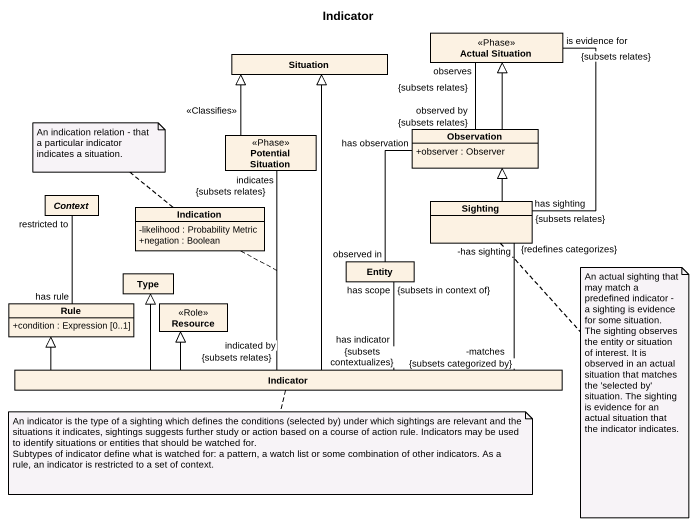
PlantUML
@startuml
title Indicator
hide circle
hide empty members
skinparam classAttributeIconSize 0
class "Actual Situation" as Actual_Situation <<Phase>>
class Situation
class "Potential Situation" as Potential_Situation <<Phase>>
class Observation {
  +observer : Observer
}
abstract class Context
class Indication {
  -likelihood : Probability Metric
  +negation : Boolean
}
class Sighting
class "Entity" as Entity_
class Rule {
  +condition : Expression [0..1]
}
class Type
class Resource <<Role>>
class Indicator
Potential_Situation -up-|> Situation : <<Classifies>>
Observation -up-|> Actual_Situation
Observation "observed by\n{subsets relates}" -up- "observes\n{subsets relates}" Actual_Situation
Observation "has observation" -- "observed in" Entity_
Sighting "has sighting\n{subsets relates}" -up- "is evidence for\n{subsets relates}" Actual_Situation
Sighting -up-|> Observation
Sighting "-has sighting\n{redefines categorizes}" -- "-matches\n{subsets categorized by}" Indicator
Entity_ "has scope\n{subsets in context of}" -- "has indicator\n{subsets contextualizes}" Indicator
Rule "has rule" -up- "restricted to" Context
Indicator -up-|> Situation
Indicator "indicated by\n{subsets relates}" -up- "indicates\n{subsets relates}" Potential_Situation
(Indicator, Potential_Situation) .. Indication
Indicator -left-|> Rule
Indicator -up-|> Type
Indicator -up-|> Resource
note top of Indication : An indication relation - that a particular indicator indicates a situation.
note bottom of Sighting : An actual sighting that may match a predefined indicator - a sighting is evidence for some situation. The sighting observes the entity or situation of interest. It is observed in an actual situation that matches the 'selected by' situation. The sighting is evidence for an actual situation that the indicator indicates.
note bottom of Indicator
  An indicator is the type of a sighting which defines the conditions (selected by) under which sightings are relevant and the situations it indicates, sightings suggests further study or action based on a course of action rule. Indicators may be used to identify situations or entities that should be watched for.
  Subtypes of indicator define what is watched for: a pattern, a watch list or some combination of other indicators. As a rule, an indicator is restricted to a set of context.
end note
@enduml
